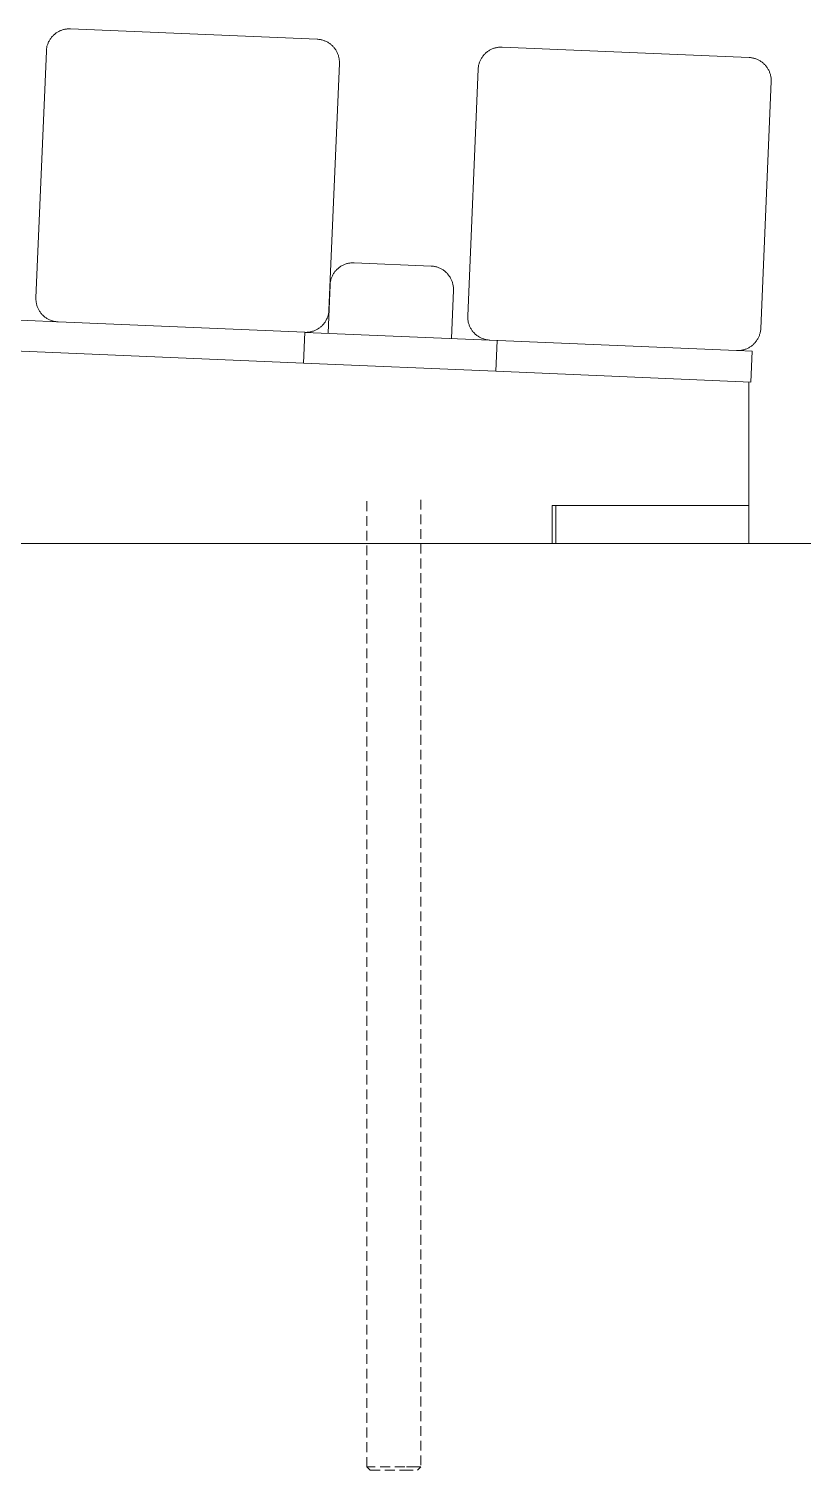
# Model space of a CAD drawing. Header units: millimetres. Extents: x -213 to 4577, y -424 to 2634.
# Drawn here: x 3630.1 to 3730.5, y 2433.3 to 2620 of the extents above; entities that cross this region are included whole.
import ezdxf

# ---------------------------------------------------------------- set-up
doc = ezdxf.new("R2010")
doc.units = ezdxf.units.MM
doc.linetypes.add('HIDDEN', pattern=[1.905, 1.27, -0.635])
doc.layers.add('ZANO_R', color=7, linetype='Continuous', lineweight=0)
doc.layers.add('ZANO_R_przerywana', color=7, linetype='HIDDEN', lineweight=0)

msp = doc.modelspace()

# ---------------------------------------------------------------- linework, layer by layer
at = {"layer": 'ZANO_R'}
for p, q in [((3632.69, 2618.34), (3632.65, 2618.24)), ((3632.74, 2618.43), (3632.69, 2618.34)), ((3632.79, 2618.52), (3632.74, 2618.43)), ((3632.84, 2618.61), (3632.79, 2618.52)), ((3632.9, 2618.69), (3632.84, 2618.61)), ((3632.96, 2618.78), (3632.9, 2618.69)), ((3633.02, 2618.86), (3632.96, 2618.78)), ((3633.08, 2618.94), (3633.02, 2618.86)), ((3633.15, 2619.02), (3633.08, 2618.94)), ((3633.22, 2619.09), (3633.15, 2619.02)), ((3633.29, 2619.16), (3633.22, 2619.09)), ((3633.36, 2619.24), (3633.29, 2619.16)), ((3633.44, 2619.3), (3633.36, 2619.24)), ((3633.52, 2619.37), (3633.44, 2619.3)), ((3633.6, 2619.43), (3633.52, 2619.37)), ((3633.68, 2619.49), (3633.6, 2619.43)), ((3633.77, 2619.55), (3633.68, 2619.49)), ((3633.86, 2619.6), (3633.77, 2619.55)), ((3633.94, 2619.65), (3633.86, 2619.6)), ((3634.03, 2619.7), (3633.94, 2619.65)), ((3634.13, 2619.75), (3634.03, 2619.7)), ((3634.22, 2619.79), (3634.13, 2619.75)), ((3634.32, 2619.83), (3634.22, 2619.79)), ((3634.41, 2619.86), (3634.32, 2619.83)), ((3634.51, 2619.89), (3634.41, 2619.86)), ((3634.61, 2619.92), (3634.51, 2619.89)), ((3634.71, 2619.95), (3634.61, 2619.92)), ((3634.81, 2619.97), (3634.71, 2619.95)), ((3634.91, 2619.99), (3634.81, 2619.97)), ((3635.01, 2620), (3634.91, 2619.99)), ((3635.11, 2620.01), (3635.01, 2620)), ((3635.21, 2620.02), (3635.11, 2620.01)), ((3635.32, 2620.03), (3635.21, 2620.02)), ((3635.42, 2620.03), (3635.32, 2620.03)), ((3635.52, 2620.02), (3635.42, 2620.03)), ((3635.52, 2620.02), (3667.49, 2618.67)), ((3667.49, 2618.67), (3667.59, 2618.67)), ((3667.59, 2618.67), (3667.7, 2618.66)), ((3667.7, 2618.66), (3667.8, 2618.64)), ((3667.8, 2618.64), (3667.9, 2618.63)), ((3667.9, 2618.63), (3668, 2618.61)), ((3668, 2618.61), (3668.1, 2618.58)), ((3668.1, 2618.58), (3668.2, 2618.56)), ((3668.2, 2618.56), (3668.3, 2618.53)), ((3668.3, 2618.53), (3668.39, 2618.49)), ((3668.39, 2618.49), (3668.49, 2618.46)), ((3668.49, 2618.46), (3668.58, 2618.42)), ((3668.58, 2618.42), (3668.68, 2618.37)), ((3668.68, 2618.37), (3668.77, 2618.33)), ((3668.77, 2618.33), (3668.86, 2618.28)), ((3668.86, 2618.28), (3668.94, 2618.23)), ((3631.04, 2585.18), (3632.4, 2617.15)), ((3632.41, 2617.36), (3632.4, 2617.26)), ((3632.4, 2617.26), (3632.4, 2617.15)), ((3632.42, 2617.46), (3632.41, 2617.36)), ((3632.44, 2617.56), (3632.42, 2617.46)), ((3632.46, 2617.66), (3632.44, 2617.56)), ((3632.48, 2617.76), (3632.46, 2617.66)), ((3632.51, 2617.86), (3632.48, 2617.76)), ((3632.54, 2617.96), (3632.51, 2617.86)), ((3632.57, 2618.05), (3632.54, 2617.96)), ((3632.61, 2618.15), (3632.57, 2618.05)), ((3632.65, 2618.24), (3632.61, 2618.15)), ((3668.94, 2618.23), (3669.03, 2618.17)), ((3669.03, 2618.17), (3669.11, 2618.11)), ((3669.11, 2618.11), (3669.2, 2618.05)), ((3669.2, 2618.05), (3669.28, 2617.99)), ((3669.28, 2617.99), (3669.35, 2617.92)), ((3669.35, 2617.92), (3669.43, 2617.85)), ((3669.43, 2617.85), (3669.5, 2617.78)), ((3669.5, 2617.78), (3669.57, 2617.7)), ((3669.57, 2617.7), (3669.64, 2617.63)), ((3669.64, 2617.63), (3669.71, 2617.55)), ((3669.71, 2617.55), (3669.77, 2617.47)), ((3669.77, 2617.47), (3669.83, 2617.38)), ((3669.83, 2617.38), (3669.89, 2617.3)), ((3669.89, 2617.3), (3669.94, 2617.21)), ((3669.94, 2617.21), (3669.99, 2617.12)), ((3669.99, 2617.12), (3670.04, 2617.03)), ((3670.04, 2617.03), (3670.08, 2616.94)), ((3670.08, 2616.94), (3670.13, 2616.85)), ((3670.13, 2616.85), (3670.16, 2616.75)), ((3670.16, 2616.75), (3670.2, 2616.66)), ((3670.2, 2616.66), (3670.23, 2616.56)), ((3670.23, 2616.56), (3670.26, 2616.46)), ((3670.26, 2616.46), (3670.29, 2616.36)), ((3688.91, 2616.41), (3688.85, 2616.33)), ((3688.97, 2616.49), (3688.91, 2616.41)), ((3689.03, 2616.57), (3688.97, 2616.49)), ((3689.1, 2616.65), (3689.03, 2616.57)), ((3689.17, 2616.73), (3689.1, 2616.65)), ((3689.24, 2616.8), (3689.17, 2616.73)), ((3689.31, 2616.87), (3689.24, 2616.8)), ((3689.39, 2616.94), (3689.31, 2616.87)), ((3689.47, 2617), (3689.39, 2616.94)), ((3689.55, 2617.07), (3689.47, 2617)), ((3689.63, 2617.13), (3689.55, 2617.07)), ((3689.72, 2617.18), (3689.63, 2617.13)), ((3689.81, 2617.24), (3689.72, 2617.18)), ((3689.89, 2617.29), (3689.81, 2617.24)), ((3689.98, 2617.34), (3689.89, 2617.29)), ((3690.08, 2617.38), (3689.98, 2617.34)), ((3690.17, 2617.42), (3690.08, 2617.38)), ((3690.27, 2617.46), (3690.17, 2617.42)), ((3690.36, 2617.5), (3690.27, 2617.46)), ((3690.46, 2617.53), (3690.36, 2617.5)), ((3690.56, 2617.56), (3690.46, 2617.53)), ((3690.66, 2617.58), (3690.56, 2617.56)), ((3690.76, 2617.6), (3690.66, 2617.58)), ((3690.86, 2617.62), (3690.76, 2617.6)), ((3690.96, 2617.64), (3690.86, 2617.62)), ((3691.06, 2617.65), (3690.96, 2617.64)), ((3691.16, 2617.66), (3691.06, 2617.65)), ((3691.27, 2617.66), (3691.16, 2617.66)), ((3691.37, 2617.66), (3691.27, 2617.66)), ((3691.47, 2617.66), (3691.37, 2617.66)), ((3691.47, 2617.66), (3723.44, 2616.31)), ((3670.36, 2615.55), (3669.01, 2583.58)), ((3670.29, 2616.36), (3670.31, 2616.26)), ((3670.31, 2616.26), (3670.33, 2616.16)), ((3670.33, 2616.16), (3670.34, 2616.06)), ((3670.34, 2616.06), (3670.35, 2615.96)), ((3670.35, 2615.96), (3670.36, 2615.86)), ((3670.36, 2615.86), (3670.36, 2615.75)), ((3670.36, 2615.75), (3670.36, 2615.65)), ((3670.36, 2615.65), (3670.36, 2615.55)), ((3686.99, 2582.82), (3688.35, 2614.79)), ((3688.36, 2614.99), (3688.35, 2614.89)), ((3688.35, 2614.89), (3688.35, 2614.79)), ((3688.37, 2615.09), (3688.36, 2614.99)), ((3688.39, 2615.2), (3688.37, 2615.09)), ((3688.41, 2615.3), (3688.39, 2615.2)), ((3688.43, 2615.4), (3688.41, 2615.3)), ((3688.46, 2615.49), (3688.43, 2615.4)), ((3688.49, 2615.59), (3688.46, 2615.49)), ((3688.52, 2615.69), (3688.49, 2615.59)), ((3688.56, 2615.78), (3688.52, 2615.69)), ((3688.6, 2615.88), (3688.56, 2615.78)), ((3688.64, 2615.97), (3688.6, 2615.88)), ((3688.69, 2616.06), (3688.64, 2615.97)), ((3688.74, 2616.15), (3688.69, 2616.06)), ((3688.79, 2616.24), (3688.74, 2616.15)), ((3688.85, 2616.33), (3688.79, 2616.24)), ((3723.44, 2616.31), (3723.54, 2616.3)), ((3723.54, 2616.3), (3723.65, 2616.29)), ((3723.65, 2616.29), (3723.75, 2616.28)), ((3723.75, 2616.28), (3723.85, 2616.26)), ((3723.85, 2616.26), (3723.95, 2616.24)), ((3723.95, 2616.24), (3724.05, 2616.22)), ((3724.05, 2616.22), (3724.15, 2616.19)), ((3724.15, 2616.19), (3724.25, 2616.16)), ((3724.25, 2616.16), (3724.34, 2616.13)), ((3724.34, 2616.13), (3724.44, 2616.09)), ((3724.44, 2616.09), (3724.53, 2616.05)), ((3724.53, 2616.05), (3724.63, 2616.01)), ((3724.63, 2616.01), (3724.72, 2615.96)), ((3724.72, 2615.96), (3724.81, 2615.91)), ((3724.81, 2615.91), (3724.89, 2615.86)), ((3724.89, 2615.86), (3724.98, 2615.81)), ((3724.98, 2615.81), (3725.06, 2615.75)), ((3725.06, 2615.75), (3725.15, 2615.69)), ((3725.15, 2615.69), (3725.23, 2615.62)), ((3725.23, 2615.62), (3725.3, 2615.56)), ((3725.3, 2615.56), (3725.38, 2615.49)), ((3725.38, 2615.49), (3725.45, 2615.41)), ((3725.45, 2615.41), (3725.52, 2615.34)), ((3725.52, 2615.34), (3725.59, 2615.26)), ((3725.59, 2615.26), (3725.66, 2615.18)), ((3725.66, 2615.18), (3725.72, 2615.1)), ((3725.72, 2615.1), (3725.78, 2615.02)), ((3725.78, 2615.02), (3725.84, 2614.94)), ((3725.84, 2614.94), (3725.89, 2614.85)), ((3725.89, 2614.85), (3725.94, 2614.76)), ((3725.94, 2614.76), (3725.99, 2614.67)), ((3725.99, 2614.67), (3726.03, 2614.58)), ((3726.03, 2614.58), (3726.08, 2614.48)), ((3726.31, 2613.18), (3724.96, 2581.21)), ((3726.08, 2614.48), (3726.11, 2614.39)), ((3726.11, 2614.39), (3726.15, 2614.29)), ((3726.15, 2614.29), (3726.18, 2614.19)), ((3726.18, 2614.19), (3726.21, 2614.1)), ((3726.21, 2614.1), (3726.24, 2614)), ((3726.24, 2614), (3726.26, 2613.9)), ((3726.26, 2613.9), (3726.28, 2613.8)), ((3726.28, 2613.8), (3726.29, 2613.69)), ((3726.29, 2613.69), (3726.3, 2613.59)), ((3726.3, 2613.59), (3726.31, 2613.49)), ((3726.31, 2613.49), (3726.31, 2613.39)), ((3726.31, 2613.39), (3726.31, 2613.29)), ((3726.31, 2613.29), (3726.31, 2613.18)), ((3669.67, 2588.4), (3669.61, 2588.31)), ((3669.73, 2588.49), (3669.67, 2588.4)), ((3669.79, 2588.57), (3669.73, 2588.49)), ((3669.86, 2588.65), (3669.79, 2588.57)), ((3669.93, 2588.73), (3669.86, 2588.65)), ((3670, 2588.8), (3669.93, 2588.73)), ((3670.07, 2588.88), (3670, 2588.8)), ((3670.15, 2588.95), (3670.07, 2588.88)), ((3670.23, 2589.02), (3670.15, 2588.95)), ((3670.31, 2589.08), (3670.23, 2589.02)), ((3670.39, 2589.14), (3670.31, 2589.08)), ((3670.48, 2589.2), (3670.39, 2589.14)), ((3670.57, 2589.26), (3670.48, 2589.2)), ((3670.65, 2589.31), (3670.57, 2589.26)), ((3670.75, 2589.36), (3670.65, 2589.31)), ((3670.84, 2589.41), (3670.75, 2589.36)), ((3670.93, 2589.46), (3670.84, 2589.41)), ((3671.03, 2589.5), (3670.93, 2589.46)), ((3671.13, 2589.53), (3671.03, 2589.5)), ((3671.23, 2589.57), (3671.13, 2589.53)), ((3671.32, 2589.6), (3671.23, 2589.57)), ((3671.43, 2589.62), (3671.32, 2589.6)), ((3671.53, 2589.65), (3671.43, 2589.62)), ((3671.63, 2589.67), (3671.53, 2589.65)), ((3671.73, 2589.68), (3671.63, 2589.67)), ((3671.84, 2589.7), (3671.73, 2589.68)), ((3671.94, 2589.7), (3671.84, 2589.7)), ((3672.04, 2589.71), (3671.94, 2589.7)), ((3672.15, 2589.71), (3672.04, 2589.71)), ((3672.15, 2589.71), (3672.21, 2589.71)), ((3672.21, 2589.71), (3672.27, 2589.71)), ((3682.27, 2589.29), (3672.27, 2589.71)), ((3682.37, 2589.28), (3682.27, 2589.29)), ((3682.47, 2589.27), (3682.37, 2589.28)), ((3682.57, 2589.26), (3682.47, 2589.27)), ((3682.67, 2589.24), (3682.57, 2589.26)), ((3682.77, 2589.22), (3682.67, 2589.24)), ((3682.87, 2589.2), (3682.77, 2589.22)), ((3682.97, 2589.17), (3682.87, 2589.2)), ((3683.07, 2589.14), (3682.97, 2589.17)), ((3683.17, 2589.11), (3683.07, 2589.14)), ((3683.26, 2589.07), (3683.17, 2589.11)), ((3683.36, 2589.03), (3683.26, 2589.07)), ((3683.45, 2588.99), (3683.36, 2589.03)), ((3683.54, 2588.94), (3683.45, 2588.99)), ((3683.63, 2588.89), (3683.54, 2588.94)), ((3683.72, 2588.84), (3683.63, 2588.89)), ((3683.8, 2588.78), (3683.72, 2588.84)), ((3683.89, 2588.73), (3683.8, 2588.78)), ((3683.97, 2588.67), (3683.89, 2588.73)), ((3684.05, 2588.6), (3683.97, 2588.67)), ((3684.13, 2588.53), (3684.05, 2588.6)), ((3684.2, 2588.47), (3684.13, 2588.53)), ((3684.28, 2588.39), (3684.2, 2588.47)), ((3684.35, 2588.32), (3684.28, 2588.39)), ((3669.15, 2586.84), (3668.89, 2580.58)), ((3669.16, 2586.94), (3669.15, 2586.84)), ((3669.17, 2587.05), (3669.16, 2586.94)), ((3669.18, 2587.15), (3669.17, 2587.05)), ((3669.2, 2587.25), (3669.18, 2587.15)), ((3669.22, 2587.35), (3669.2, 2587.25)), ((3669.24, 2587.46), (3669.22, 2587.35)), ((3669.27, 2587.56), (3669.24, 2587.46)), ((3669.3, 2587.66), (3669.27, 2587.56)), ((3669.33, 2587.75), (3669.3, 2587.66)), ((3669.37, 2587.85), (3669.33, 2587.75)), ((3669.41, 2587.95), (3669.37, 2587.85)), ((3669.46, 2588.04), (3669.41, 2587.95)), ((3669.51, 2588.13), (3669.46, 2588.04)), ((3669.56, 2588.22), (3669.51, 2588.13)), ((3669.61, 2588.31), (3669.56, 2588.22)), ((3684.42, 2588.24), (3684.35, 2588.32)), ((3684.48, 2588.16), (3684.42, 2588.24)), ((3684.54, 2588.08), (3684.48, 2588.16)), ((3684.6, 2588), (3684.54, 2588.08)), ((3684.66, 2587.91), (3684.6, 2588)), ((3684.71, 2587.83), (3684.66, 2587.91)), ((3684.77, 2587.74), (3684.71, 2587.83)), ((3684.81, 2587.65), (3684.77, 2587.74)), ((3684.86, 2587.56), (3684.81, 2587.65)), ((3684.9, 2587.46), (3684.86, 2587.56)), ((3684.94, 2587.37), (3684.9, 2587.46)), ((3684.97, 2587.27), (3684.94, 2587.37)), ((3685.01, 2587.17), (3684.97, 2587.27)), ((3685.03, 2587.08), (3685.01, 2587.17)), ((3685.06, 2586.98), (3685.03, 2587.08)), ((3685.08, 2586.88), (3685.06, 2586.98)), ((3685.1, 2586.78), (3685.08, 2586.88)), ((3685.11, 2586.67), (3685.1, 2586.78)), ((3685.13, 2586.57), (3685.11, 2586.67)), ((3685.13, 2586.47), (3685.13, 2586.57)), ((3665.73, 2576.71), (3468.07, 2585.06)), ((3631.04, 2585.18), (3631.04, 2585.08)), ((3631.04, 2585.08), (3631.04, 2584.98)), ((3631.04, 2584.98), (3631.05, 2584.87)), ((3631.05, 2584.87), (3631.06, 2584.77)), ((3631.06, 2584.77), (3631.07, 2584.67)), ((3631.07, 2584.67), (3631.08, 2584.57)), ((3684.87, 2579.9), (3685.14, 2586.16)), ((3685.14, 2586.37), (3685.13, 2586.47)), ((3685.14, 2586.27), (3685.14, 2586.37)), ((3685.14, 2586.16), (3685.14, 2586.27)), ((3610, 2583.07), (3633.85, 2582.06)), ((3631.08, 2584.57), (3631.1, 2584.47)), ((3631.1, 2584.47), (3631.12, 2584.37)), ((3631.12, 2584.37), (3631.15, 2584.27)), ((3631.15, 2584.27), (3631.18, 2584.17)), ((3631.18, 2584.17), (3631.21, 2584.07)), ((3631.21, 2584.07), (3631.24, 2583.98)), ((3631.24, 2583.98), (3631.28, 2583.88)), ((3631.28, 2583.88), (3631.32, 2583.79)), ((3631.32, 2583.79), (3631.37, 2583.7)), ((3631.37, 2583.7), (3631.42, 2583.61)), ((3631.42, 2583.61), (3631.47, 2583.52)), ((3631.47, 2583.52), (3631.52, 2583.43)), ((3631.52, 2583.43), (3631.58, 2583.34)), ((3631.58, 2583.34), (3631.64, 2583.26)), ((3631.64, 2583.26), (3631.7, 2583.18)), ((3631.7, 2583.18), (3631.76, 2583.1)), ((3631.76, 2583.1), (3631.83, 2583.02)), ((3631.83, 2583.02), (3631.9, 2582.95)), ((3631.9, 2582.95), (3631.98, 2582.88)), ((3631.98, 2582.88), (3632.05, 2582.81)), ((3632.05, 2582.81), (3632.13, 2582.74)), ((3668.87, 2582.77), (3668.9, 2582.87)), ((3668.9, 2582.87), (3668.92, 2582.97)), ((3668.92, 2582.97), (3668.95, 2583.07)), ((3668.95, 2583.07), (3668.97, 2583.17)), ((3668.97, 2583.17), (3668.98, 2583.27)), ((3668.98, 2583.27), (3669, 2583.37)), ((3669, 2583.47), (3669.01, 2583.58)), ((3669, 2583.37), (3669, 2583.47)), ((3686.99, 2582.82), (3686.99, 2582.71)), ((3632.13, 2582.74), (3632.21, 2582.68)), ((3632.21, 2582.68), (3632.29, 2582.62)), ((3632.29, 2582.62), (3632.38, 2582.56)), ((3632.38, 2582.56), (3632.46, 2582.5)), ((3632.46, 2582.5), (3632.55, 2582.45)), ((3632.55, 2582.45), (3632.64, 2582.4)), ((3632.64, 2582.4), (3632.73, 2582.36)), ((3632.73, 2582.36), (3632.82, 2582.31)), ((3632.82, 2582.31), (3632.92, 2582.27)), ((3632.92, 2582.27), (3633.01, 2582.24)), ((3633.01, 2582.24), (3633.11, 2582.2)), ((3633.11, 2582.2), (3633.21, 2582.17)), ((3633.21, 2582.17), (3633.31, 2582.15)), ((3633.31, 2582.15), (3633.41, 2582.12)), ((3633.41, 2582.12), (3633.51, 2582.1)), ((3633.51, 2582.1), (3633.61, 2582.09)), ((3633.61, 2582.09), (3633.71, 2582.07)), ((3633.71, 2582.07), (3633.81, 2582.06)), ((3633.81, 2582.06), (3633.92, 2582.06)), ((3665.89, 2580.71), (3633.92, 2582.06)), ((3667.09, 2580.9), (3667.19, 2580.94)), ((3667.19, 2580.94), (3667.28, 2580.98)), ((3667.28, 2580.98), (3667.37, 2581.03)), ((3667.37, 2581.03), (3667.46, 2581.08)), ((3667.46, 2581.08), (3667.55, 2581.13)), ((3667.55, 2581.13), (3667.64, 2581.18)), ((3667.64, 2581.18), (3667.72, 2581.24)), ((3667.72, 2581.24), (3667.81, 2581.3)), ((3667.81, 2581.3), (3667.89, 2581.36)), ((3667.89, 2581.36), (3667.97, 2581.43)), ((3667.97, 2581.43), (3668.04, 2581.49)), ((3668.04, 2581.49), (3668.12, 2581.56)), ((3668.12, 2581.56), (3668.19, 2581.64)), ((3668.19, 2581.64), (3668.26, 2581.71)), ((3668.26, 2581.71), (3668.33, 2581.79)), ((3668.33, 2581.79), (3668.39, 2581.87)), ((3668.39, 2581.87), (3668.45, 2581.95)), ((3668.45, 2581.95), (3668.51, 2582.04)), ((3668.51, 2582.04), (3668.56, 2582.12)), ((3668.56, 2582.12), (3668.62, 2582.21)), ((3668.62, 2582.21), (3668.67, 2582.3)), ((3668.67, 2582.3), (3668.71, 2582.39)), ((3668.71, 2582.39), (3668.76, 2582.49)), ((3668.76, 2582.49), (3668.8, 2582.58)), ((3668.8, 2582.58), (3668.83, 2582.68)), ((3668.83, 2582.68), (3668.87, 2582.77)), ((3686.99, 2582.71), (3686.99, 2582.61)), ((3686.99, 2582.61), (3687, 2582.51)), ((3687, 2582.51), (3687.01, 2582.41)), ((3687.01, 2582.41), (3687.02, 2582.31)), ((3687.02, 2582.31), (3687.03, 2582.2)), ((3687.03, 2582.2), (3687.05, 2582.1)), ((3687.05, 2582.1), (3687.07, 2582)), ((3687.07, 2582), (3687.1, 2581.9)), ((3687.1, 2581.9), (3687.13, 2581.81)), ((3687.13, 2581.81), (3687.16, 2581.71)), ((3687.16, 2581.71), (3687.19, 2581.61)), ((3687.19, 2581.61), (3687.23, 2581.52)), ((3687.23, 2581.52), (3687.27, 2581.42)), ((3687.27, 2581.42), (3687.32, 2581.33)), ((3687.32, 2581.33), (3687.37, 2581.24)), ((3687.37, 2581.24), (3687.42, 2581.15)), ((3687.42, 2581.15), (3687.47, 2581.06)), ((3687.47, 2581.06), (3687.53, 2580.98)), ((3687.53, 2580.98), (3687.59, 2580.9)), ((3724.93, 2580.91), (3724.95, 2581.01)), ((3724.95, 2581.11), (3724.96, 2581.21)), ((3724.95, 2581.01), (3724.95, 2581.11)), ((3665.9, 2580.71), (3665.73, 2576.71)), ((3665.89, 2580.71), (3665.99, 2580.7)), ((3689.8, 2579.7), (3665.95, 2580.7)), ((3665.99, 2580.7), (3666.09, 2580.7)), ((3666.09, 2580.7), (3666.19, 2580.71)), ((3666.19, 2580.71), (3666.3, 2580.72)), ((3666.3, 2580.72), (3666.4, 2580.73)), ((3666.4, 2580.73), (3666.5, 2580.74)), ((3666.5, 2580.74), (3666.6, 2580.76)), ((3666.6, 2580.76), (3666.7, 2580.78)), ((3666.7, 2580.78), (3666.8, 2580.81)), ((3666.8, 2580.81), (3666.9, 2580.84)), ((3666.9, 2580.84), (3667, 2580.87)), ((3667, 2580.87), (3667.09, 2580.9)), ((3687.59, 2580.9), (3687.65, 2580.82)), ((3687.65, 2580.82), (3687.72, 2580.74)), ((3687.72, 2580.74), (3687.78, 2580.66)), ((3687.78, 2580.66), (3687.85, 2580.59)), ((3687.85, 2580.59), (3687.93, 2580.51)), ((3687.93, 2580.51), (3688, 2580.44)), ((3688, 2580.44), (3688.08, 2580.38)), ((3688.08, 2580.38), (3688.16, 2580.31)), ((3688.16, 2580.31), (3688.24, 2580.25)), ((3688.24, 2580.25), (3688.33, 2580.19)), ((3688.33, 2580.19), (3688.41, 2580.14)), ((3688.41, 2580.14), (3688.5, 2580.09)), ((3688.5, 2580.09), (3688.59, 2580.04)), ((3688.59, 2580.04), (3688.68, 2579.99)), ((3688.68, 2579.99), (3688.77, 2579.95)), ((3688.77, 2579.95), (3688.87, 2579.91)), ((3688.87, 2579.91), (3688.96, 2579.87)), ((3688.96, 2579.87), (3689.06, 2579.84)), ((3689.06, 2579.84), (3689.16, 2579.81)), ((3689.16, 2579.81), (3689.26, 2579.78)), ((3689.26, 2579.78), (3689.36, 2579.76)), ((3689.36, 2579.76), (3689.46, 2579.74)), ((3689.46, 2579.74), (3689.56, 2579.72)), ((3689.56, 2579.72), (3689.66, 2579.71)), ((3689.66, 2579.71), (3689.76, 2579.7)), ((3689.76, 2579.7), (3689.87, 2579.69)), ((3721.84, 2578.34), (3689.87, 2579.69)), ((3690.63, 2575.66), (3690.8, 2579.65)), ((3723.84, 2579), (3723.92, 2579.06)), ((3723.92, 2579.06), (3723.99, 2579.13)), ((3723.99, 2579.13), (3724.07, 2579.2)), ((3724.07, 2579.2), (3724.14, 2579.27)), ((3724.14, 2579.27), (3724.21, 2579.35)), ((3724.21, 2579.35), (3724.28, 2579.43)), ((3724.28, 2579.43), (3724.34, 2579.51)), ((3724.34, 2579.51), (3724.4, 2579.59)), ((3724.4, 2579.59), (3724.46, 2579.67)), ((3724.46, 2579.67), (3724.51, 2579.76)), ((3724.51, 2579.76), (3724.57, 2579.85)), ((3724.57, 2579.85), (3724.62, 2579.94)), ((3724.62, 2579.94), (3724.66, 2580.03)), ((3724.66, 2580.03), (3724.71, 2580.12)), ((3724.71, 2580.12), (3724.75, 2580.22)), ((3724.75, 2580.22), (3724.78, 2580.31)), ((3724.78, 2580.31), (3724.82, 2580.41)), ((3724.82, 2580.41), (3724.85, 2580.51)), ((3724.85, 2580.51), (3724.87, 2580.6)), ((3724.87, 2580.6), (3724.9, 2580.7)), ((3724.9, 2580.7), (3724.92, 2580.8)), ((3724.92, 2580.8), (3724.93, 2580.91)), ((3721.84, 2578.34), (3721.94, 2578.34)), ((3721.9, 2578.34), (3723.84, 2578.26)), ((3721.94, 2578.34), (3722.04, 2578.34)), ((3722.04, 2578.34), (3722.14, 2578.34)), ((3722.14, 2578.34), (3722.25, 2578.35)), ((3722.25, 2578.35), (3722.35, 2578.36)), ((3722.35, 2578.36), (3722.45, 2578.38)), ((3722.45, 2578.38), (3722.55, 2578.4)), ((3722.55, 2578.4), (3722.65, 2578.42)), ((3722.65, 2578.42), (3722.75, 2578.44)), ((3722.75, 2578.44), (3722.85, 2578.47)), ((3722.85, 2578.47), (3722.95, 2578.5)), ((3722.95, 2578.5), (3723.04, 2578.54)), ((3723.04, 2578.54), (3723.14, 2578.58)), ((3723.14, 2578.58), (3723.23, 2578.62)), ((3723.23, 2578.62), (3723.32, 2578.66)), ((3723.32, 2578.66), (3723.41, 2578.71)), ((3723.41, 2578.71), (3723.5, 2578.76)), ((3723.5, 2578.76), (3723.59, 2578.82)), ((3723.59, 2578.82), (3723.67, 2578.87)), ((3723.67, 2578.87), (3723.76, 2578.93)), ((3723.84, 2578.26), (3723.67, 2574.26)), ((3723.76, 2578.93), (3723.84, 2579)), ((3690.63, 2575.66), (3665.73, 2576.71)), ((3723.67, 2574.26), (3690.63, 2575.66)), ((3723.42, 2558.27), (3723.42, 2574.27)), ((3697.92, 2553.33), (3697.92, 2558.27)), ((3697.92, 2558.27), (3723.42, 2558.27)), ((3698.42, 2553.33), (3698.42, 2558.27)), ((3723.42, 2558.27), (3723.42, 2553.33)), ((3376.55, 2553.33), (3876.55, 2553.33))]:
    msp.add_line(p, q, dxfattribs=at)
at = {"layer": 'ZANO_R_przerywana'}
for p, q in [((3673.92, 2433.71), (3673.92, 2559.01)), ((3680.92, 2559.01), (3680.92, 2433.71)), ((3674.36, 2433.27), (3673.92, 2433.71)), ((3678.83, 2433.71), (3673.92, 2433.71)), ((3680.33, 2433.71), (3678.83, 2433.71)), ((3680.78, 2433.71), (3680.33, 2433.71)), ((3680.92, 2433.71), (3680.48, 2433.27)), ((3680.89, 2433.71), (3680.78, 2433.71)), ((3680.91, 2433.71), (3680.89, 2433.71)), ((3680.92, 2433.71), (3680.91, 2433.71)), ((3680.92, 2433.71), (3680.92, 2433.71)), ((3680.92, 2433.71), (3680.92, 2433.71)), ((3680.92, 2433.71), (3680.92, 2433.71)), ((3680.92, 2433.71), (3680.92, 2433.71)), ((3674.36, 2433.27), (3678.65, 2433.27)), ((3678.65, 2433.27), (3680.48, 2433.27))]:
    msp.add_line(p, q, dxfattribs=at)

doc.saveas('drawing.dxf')
